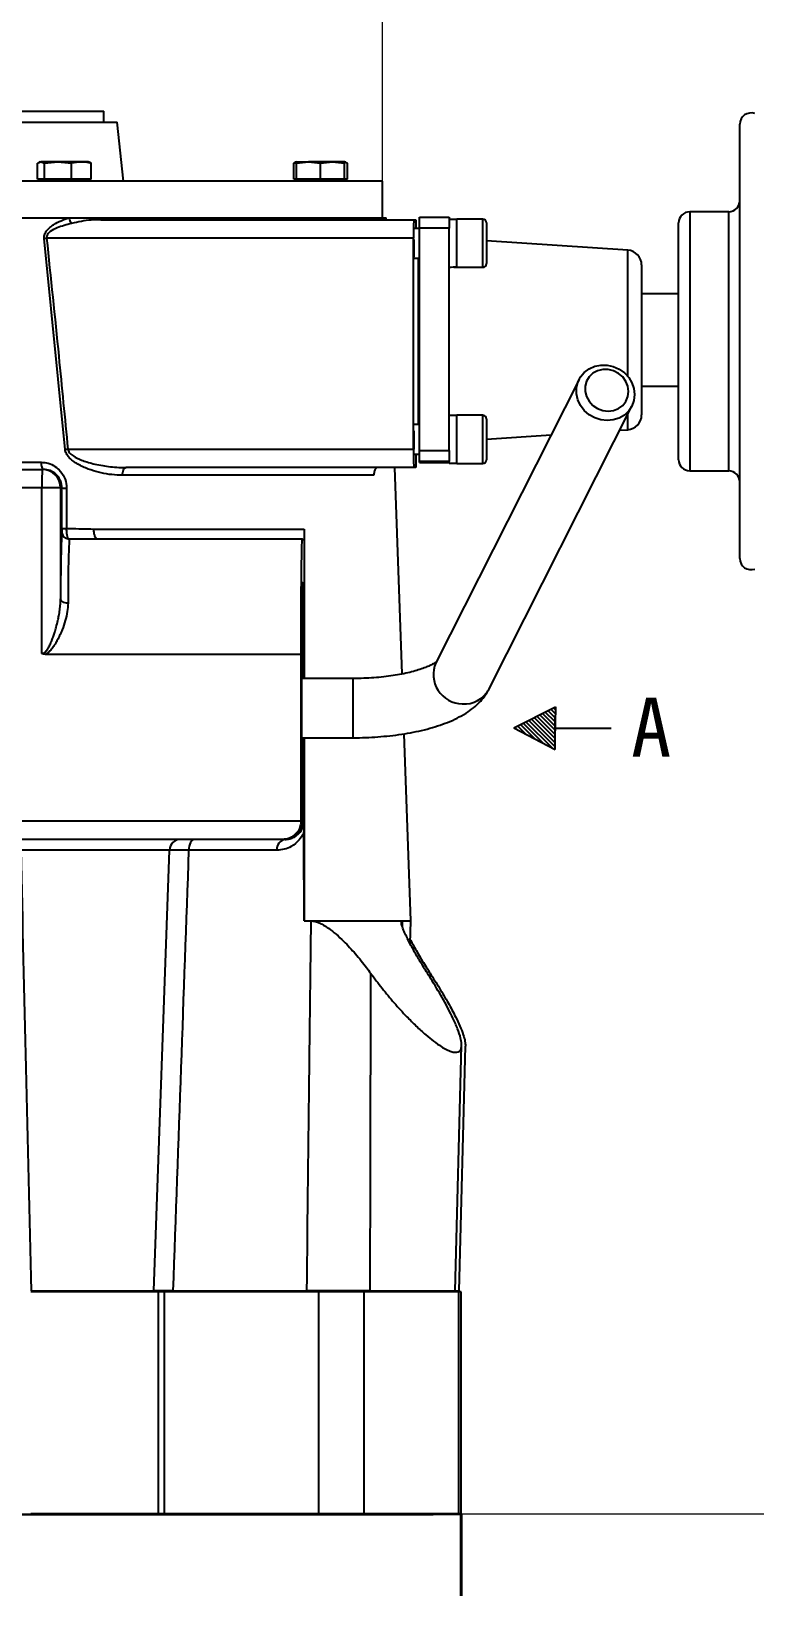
# Model space of a CAD drawing. Header units: millimetres. Extents: x 1964 to 5009, y 569 to 2723.
# Drawn here: x 2810.5 to 3006, y 2063.5 to 2485.7 of the extents above; entities that cross this region are included whole.
import ezdxf

# ---------------------------------------------------------------- set-up
doc = ezdxf.new("R2010")
doc.units = ezdxf.units.MM
for name, color, linetype, lineweight in [('AM_5', 3, 'Continuous', 25), ('文字', 7, 'Continuous', 13), ('粗实线', 7, 'Continuous', 40)]:
    doc.layers.add(name, color=color, linetype=linetype, lineweight=lineweight)
doc.layers.add('layer 1', color=7, linetype='Continuous')
doc.styles.add('SLDTEXTSTYLE1', font='txt.shx', dxfattribs={"width": 0.7, "bigfont": 'gbcbig.shx'})
doc.styles.add('STYLE1', font='txt.shx', dxfattribs={"width": 0.8, "height": 3, "bigfont": 'hzdx.shx'})
doc.dimstyles.new('SLDDIMSTYLE12$0', dxfattribs={"dimtxt": 12, "dimasz": 10, "dimexe": 0, "dimexo": 0.0625, "dimgap": 0.875, "dimtad": 1, "dimdec": 1, "dimlfac": 1.8, "dimrnd": 1e-09, "dimzin": 12, "dimdsep": 46, "dimtxsty": 'SLDTEXTSTYLE1', "dimcen": 0.09, "dimdle": 8.16, "dimclrd": 3, "dimclre": 3, "dimadec": 0, "dimazin": 3, "dimtfac": 1, "dimtdec": 1, "dimtofl": 0, "dimtmove": 0, "dimatfit": 3, "dimfxl": 0, "dimfrac": 2, "dimtolj": 1, "dimlwd": 5, "dimlwe": 5, "dimarcsym": 0})

# ---------------------------------------------------------------- blocks, each defined once
blk = doc.blocks.new('*D62')
at = {"layer": 'AM_5', "color": 3, "lineweight": 5, "transparency": 16777216}
blk.add_line((3093.84, 2637), (3245.15, 2637), dxfattribs=at)
at = {"layer": 'AM_5', "color": 3, "linetype": 'Continuous', "lineweight": 5, "transparency": 16777216}
for p, q in [((3245.15, 2627), (3245.15, 2095.12)), ((2926.74, 2085.12), (3245.15, 2085.12))]:
    blk.add_line(p, q, dxfattribs=at)
at = {"layer": 'AM_5', "color": 3, "transparency": 16777216}
for points in [[(3243.48, 2627), (3246.82, 2627), (3245.15, 2637)], [(3243.48, 2095.12), (3246.82, 2095.12), (3245.15, 2085.12)]]:
    blk.add_solid(points, dxfattribs=at)
at = {"layer": 'Defpoints', "color": 0, "transparency": 16777216}
for p in [(3093.78, 2637), (2926.67, 2085.12), (3245.15, 2085.12)]:
    blk.add_point(p, dxfattribs=at)
at = {"layer": 'AM_5', "color": 0, "transparency": 16777216, "insert": (3230.56, 2363.69), "char_height": 12, "attachment_point": 5, "rotation": 90, "style": 'SLDTEXTSTYLE1'}
blk.add_mtext('\\A1;{\\H2.28571x;545}', dxfattribs=at)
blk = doc.blocks.new('*D63')
at = {"layer": 'AM_5', "color": 3, "lineweight": 5, "transparency": 16777216}
blk.add_line((2635.46, 2435.37), (2635.46, 2496.87), dxfattribs=at)
at = {"layer": 'AM_5', "color": 3, "linetype": 'Continuous', "lineweight": 5, "transparency": 16777216}
for p, q in [((2645.46, 2496.87), (2895.46, 2496.87)), ((2905.46, 2435.37), (2905.46, 2496.87))]:
    blk.add_line(p, q, dxfattribs=at)
at = {"layer": 'AM_5', "color": 3, "transparency": 16777216}
for points in [[(2645.46, 2498.54), (2645.46, 2495.21), (2635.46, 2496.87)], [(2895.46, 2498.54), (2895.46, 2495.21), (2905.46, 2496.87)]]:
    blk.add_solid(points, dxfattribs=at)
at = {"layer": 'Defpoints', "color": 0, "transparency": 16777216}
for p in [(2905.46, 2496.87), (2635.46, 2435.31), (2905.46, 2435.31)]:
    blk.add_point(p, dxfattribs=at)
at = {"layer": 'AM_5', "color": 0, "transparency": 16777216, "insert": (2770.46, 2511.46), "char_height": 12, "attachment_point": 5, "style": 'SLDTEXTSTYLE1'}
blk.add_mtext('\\A1;{\\H2.28571x;%%C270}', dxfattribs=at)

msp = doc.modelspace()

# ---------------------------------------------------------------- hatches: boundary and pattern name
at = {"layer": 'layer 1'}
h = msp.add_hatch(dxfattribs=at)
h.set_pattern_fill('ANSI31', color=256, scale=0.25, angle=90)
h.set_pattern_definition([(135, (1608.0909, -5611.0646), (-0.56126601, -0.56126601), [])])
h.paths.add_polyline_path([(2952.169, 2303.173), (2940.94, 2297.459), (2952.09, 2291.593), (2952.09, 2297.383)])

# ---------------------------------------------------------------- linework, layer by layer
at = {"color": 7, "linetype": 'Continuous', "lineweight": 25}
for p, q in [((2711.213, 2464.1), (2830.136, 2464.1)), ((2830.136, 2461.183), (2830.136, 2464.1)), ((2770.459, 2461.183), (2833.777, 2461.183)), ((2835.459, 2445.183), (2833.777, 2461.183)), ((3001.994, 2343.224), (3001.994, 2460.656)), ((2812.193, 2450.117), (2813.164, 2450.483)), ((2812.193, 2445.783), (2812.193, 2450.117)), ((2812.942, 2450.483), (2812.686, 2450.389)), ((2812.942, 2450.483), (2813.164, 2450.483)), ((2813.164, 2450.483), (2814.135, 2450.117)), ((2817.76, 2450.483), (2813.164, 2450.483)), ((2814.135, 2450.117), (2817.76, 2450.483)), ((2814.135, 2445.783), (2814.135, 2450.117)), ((2817.76, 2450.483), (2821.385, 2450.117)), ((2824.039, 2450.483), (2817.76, 2450.483)), ((2821.385, 2445.783), (2821.385, 2450.117)), ((2825.942, 2450.483), (2824.039, 2450.483)), ((2826.199, 2450.389), (2825.942, 2450.483)), ((2826.692, 2450.117), (2826.172, 2450.313)), ((2826.692, 2445.783), (2826.692, 2450.117)), ((2881.986, 2450.313), (2881.466, 2450.117)), ((2881.466, 2445.783), (2881.466, 2450.117)), ((2882.216, 2450.483), (2881.959, 2450.389)), ((2882.216, 2450.117), (2885.466, 2450.483)), ((2882.216, 2450.483), (2885.466, 2450.483)), ((2882.216, 2445.783), (2882.216, 2450.117)), ((2885.466, 2450.483), (2888.716, 2450.117)), ((2891.966, 2450.483), (2885.466, 2450.483)), ((2888.716, 2450.117), (2891.966, 2450.483)), ((2888.716, 2445.783), (2888.716, 2450.117)), ((2891.966, 2450.483), (2895.216, 2450.117)), ((2895.216, 2450.483), (2891.966, 2450.483)), ((2895.473, 2450.389), (2895.216, 2450.483)), ((2895.216, 2445.783), (2895.216, 2450.117)), ((2895.445, 2450.313), (2895.965, 2450.117)), ((2895.965, 2445.783), (2895.965, 2450.117)), ((2905.459, 2445.183), (2635.459, 2445.183)), ((2814.135, 2445.783), (2812.193, 2445.783)), ((2813.107, 2445.783), (2813.707, 2445.183)), ((2821.385, 2445.783), (2814.135, 2445.783)), ((2826.692, 2445.783), (2821.385, 2445.783)), ((2825.177, 2445.183), (2825.777, 2445.783)), ((2882.216, 2445.783), (2881.466, 2445.783)), ((2888.716, 2445.783), (2882.216, 2445.783)), ((2882.381, 2445.783), (2882.981, 2445.183)), ((2895.216, 2445.783), (2888.716, 2445.783)), ((2894.451, 2445.183), (2895.051, 2445.783)), ((2895.965, 2445.783), (2895.216, 2445.783)), ((2905.459, 2435.312), (2905.459, 2445.183)), ((2998.994, 2436.94), (2988.459, 2436.94)), ((2988.459, 2436.94), (2988.459, 2366.94)), ((2998.994, 2366.94), (2998.994, 2436.94)), ((2634.475, 2435.312), (2820.706, 2435.312)), ((2820.706, 2435.312), (2828.753, 2435.312)), ((2828.753, 2435.312), (2902.235, 2435.312)), ((2829.32, 2434.812), (2913.883, 2434.812)), ((2902.235, 2435.312), (2906.443, 2435.312)), ((2902.235, 2435.312), (2902.621, 2434.868)), ((2906.46, 2434.812), (2906.443, 2435.312)), ((2913.883, 2434.812), (2914.466, 2434.812)), ((2915.459, 2432.44), (2913.932, 2432.44)), ((2914.466, 2434.812), (2914.466, 2432.44)), ((2915.459, 2435.458), (2923.459, 2435.458)), ((2915.459, 2432.472), (2915.459, 2435.458)), ((2923.459, 2432.472), (2915.459, 2432.472)), ((2915.459, 2372.473), (2915.459, 2432.472)), ((2923.459, 2435.458), (2923.459, 2432.472)), ((2925.559, 2434.88), (2923.459, 2434.88)), ((2923.459, 2372.473), (2923.459, 2432.472)), ((2932.559, 2434.94), (2925.559, 2434.94)), ((2925.559, 2421.94), (2925.559, 2434.94)), ((2932.559, 2421.94), (2932.559, 2434.94)), ((2933.559, 2433.94), (2933.559, 2422.94)), ((2985.459, 2369.94), (2985.459, 2433.94)), ((2819.69, 2372.743), (2814.026, 2429.743)), ((2913.836, 2429.812), (2814.684, 2429.812)), ((2913.836, 2372.812), (2913.836, 2429.812)), ((2971.728, 2426.566), (2933.559, 2429.135)), ((2913.932, 2424.44), (2915.459, 2424.44)), ((2915.119, 2424.44), (2915.119, 2379.44)), ((2971.728, 2392.495), (2971.728, 2426.566)), ((2925.559, 2421.94), (2932.559, 2421.94)), ((2975.459, 2422.575), (2975.459, 2382.055)), ((2985.459, 2414.815), (2975.459, 2414.815)), ((2958.553, 2391.654), (2919.859, 2315.074)), ((2975.459, 2389.815), (2985.459, 2389.815)), ((2925.559, 2381.88), (2923.459, 2381.88)), ((2932.559, 2381.94), (2925.559, 2381.94)), ((2925.559, 2375.44), (2925.559, 2381.94)), ((2932.559, 2375.44), (2932.559, 2381.94)), ((2934.14, 2307.858), (2972.833, 2384.439)), ((2971.728, 2378.064), (2971.728, 2382.25)), ((2915.459, 2379.44), (2913.932, 2379.44)), ((2933.559, 2380.94), (2933.559, 2375.44)), ((2969.538, 2377.916), (2971.728, 2378.064)), ((2925.559, 2368.94), (2925.559, 2375.44)), ((2932.559, 2368.94), (2932.559, 2375.44)), ((2933.559, 2375.495), (2950.98, 2376.667)), ((2933.559, 2375.44), (2933.559, 2369.94)), ((2727.694, 2369.265), (2813.181, 2369.265)), ((2820.421, 2372.812), (2913.836, 2372.812)), ((2913.932, 2371.44), (2915.459, 2371.44)), ((2914.466, 2371.44), (2914.466, 2367.812)), ((2915.459, 2369.459), (2915.459, 2372.473)), ((2915.459, 2372.473), (2923.459, 2372.473)), ((2923.459, 2369.459), (2915.459, 2369.459)), ((2915.459, 2369.172), (2915.459, 2369.459)), ((2915.459, 2369.172), (2923.459, 2369.172)), ((2923.459, 2372.473), (2923.459, 2369.459)), ((2923.459, 2369.451), (2923.459, 2369.459)), ((2923.459, 2369), (2923.459, 2369.451)), ((2923.459, 2369), (2925.559, 2369)), ((2925.559, 2368.94), (2932.559, 2368.94)), ((2726.76, 2367.335), (2813.475, 2367.335)), ((2813.475, 2367.335), (2813.799, 2367.335)), ((2903.122, 2365.743), (2835.186, 2365.743)), ((2913.883, 2367.812), (2836.121, 2367.812)), ((2910.747, 2312.047), (2908.8, 2367.812)), ((2914.466, 2367.812), (2913.883, 2367.812)), ((2988.459, 2366.94), (2998.994, 2366.94)), ((2813.429, 2362.335), (2726.714, 2362.335)), ((2813.429, 2317.594), (2813.429, 2362.335)), ((2818.475, 2362.335), (2813.429, 2362.335)), ((2818.475, 2362.335), (2818.475, 2332.372)), ((2818.82, 2362.335), (2818.475, 2362.335)), ((2818.816, 2351.419), (2818.82, 2362.335)), ((2818.784, 2350.403), (2818.806, 2350.455)), ((2819.941, 2348.651), (2819.846, 2348.7)), ((2883.801, 2348.455), (2820.804, 2348.455)), ((2820.806, 2348.455), (2820.804, 2348.455)), ((2827.459, 2351.208), (2884.3, 2351.208)), ((2884.252, 2348.312), (2883.833, 2348.312)), ((2883.426, 2317.335), (2814.402, 2317.335)), ((2883.426, 2272.335), (2883.426, 2317.335)), ((2897.455, 2310.814), (2883.538, 2310.814)), ((2897.455, 2310.814), (2897.455, 2295.317)), ((2883.545, 2294.814), (2897.455, 2294.814)), ((2897.455, 2295.317), (2897.455, 2294.814)), ((2913.078, 2245.312), (2911.311, 2295.896)), ((2757.921, 2272.335), (2883.426, 2272.335)), ((2883.426, 2272.335), (2883.779, 2272.335)), ((2883.779, 2272.335), (2883.791, 2271.923)), ((2883.887, 2272.335), (2884.221, 2272.335)), ((2884.232, 2267.412), (2884.231, 2269.37)), ((2884.241, 2245.312), (2884.232, 2267.412)), ((2878.472, 2267.335), (2762.788, 2267.335)), ((2847.862, 2264.439), (2807.71, 2264.439)), ((2843.702, 2145.312), (2847.862, 2264.439)), ((2849.723, 2267.335), (2849.723, 2267.335)), ((2876.902, 2264.413), (2853.064, 2264.413)), ((2878.808, 2267.335), (2878.472, 2267.335)), ((2878.808, 2267.335), (2878.884, 2267.335)), ((2879.132, 2267.335), (2878.884, 2267.335)), ((2884.241, 2245.312), (2886.156, 2245.312)), ((2886.156, 2245.312), (2910.79, 2245.312)), ((2910.79, 2245.312), (2910.749, 2243.906)), ((2910.79, 2245.312), (2913.078, 2245.312)), ((2912.916, 2239.155), (2913.078, 2245.312)), ((2918.298, 2231.207), (2918.273, 2230.068)), ((2925.083, 2145.312), (2926.821, 2211.673)), ((2926.139, 2145.312), (2927.871, 2211.476)), ((2844.894, 2145.123), (2810.47, 2145.123)), ((2810.542, 2145.312), (2843.702, 2145.312)), ((2810.862, 2145.312), (2810.862, 2145.123)), ((2826.862, 2145.123), (2826.862, 2145.312)), ((2830.255, 2145.312), (2830.255, 2145.123)), ((2844.894, 2085.123), (2844.894, 2145.123)), ((2846.566, 2145.123), (2844.894, 2145.123)), ((2846.566, 2085.123), (2846.566, 2145.123)), ((2888.281, 2145.123), (2846.566, 2145.123)), ((2848.814, 2145.312), (2885.009, 2145.312)), ((2879.848, 2145.312), (2879.848, 2145.123)), ((2888.281, 2085.123), (2888.281, 2145.123)), ((2900.474, 2145.123), (2888.281, 2145.123)), ((2895.848, 2145.123), (2895.848, 2145.312)), ((2896.246, 2145.123), (2896.246, 2145.312)), ((2900.474, 2085.123), (2900.474, 2145.123)), ((2926.051, 2145.123), (2900.474, 2145.123)), ((2902.033, 2145.312), (2925.083, 2145.312)), ((2925.083, 2145.312), (2926.139, 2145.312)), ((2926.051, 2085.123), (2926.051, 2145.123)), ((2926.673, 2145.123), (2926.051, 2145.123)), ((2926.673, 2085.123), (2926.673, 2145.123)), ((2926.673, 2084.912), (2615.105, 2084.912)), ((2621.115, 2084.912), (2919.115, 2084.912)), ((2621.115, 2084.912), (2919.115, 2084.912)), ((2621.115, 2084.912), (2919.115, 2084.912)), ((2844.894, 2085.123), (2810.47, 2085.123)), ((2846.566, 2085.123), (2844.779, 2085.123)), ((2888.281, 2085.123), (2846.566, 2085.123)), ((2900.474, 2085.123), (2888.281, 2085.123)), ((2926.051, 2085.123), (2900.474, 2085.123)), ((2926.673, 2085.123), (2926.051, 2085.123))]:
    msp.add_line(p, q, dxfattribs=at)
at = {"color": 7, "linetype": 'Continuous', "lineweight": 25, "flags": 128}
for points in [[(2814.026, 2429.743), (2814.106, 2429.751), (2814.186, 2429.76), (2814.268, 2429.768), (2814.35, 2429.777), (2814.433, 2429.786), (2814.517, 2429.795), (2814.6, 2429.803), (2814.684, 2429.812)], [(2913.896, 2429.439), (2913.894, 2429.234), (2913.889, 2428.471), (2913.886, 2427.552), (2913.887, 2426.601), (2913.891, 2425.746), (2913.898, 2425.102), (2913.906, 2424.757), (2913.915, 2424.757), (2913.917, 2424.808)], [(2973.571, 2387.562), (2973.387, 2385.961), (2972.843, 2384.459), (2971.965, 2383.123), (2970.793, 2382.019), (2969.383, 2381.196), (2967.801, 2380.693), (2966.12, 2380.534), (2964.418, 2380.727), (2962.777, 2381.261), (2961.272, 2382.113), (2959.973, 2383.243), (2958.942, 2384.597), (2958.227, 2386.112), (2957.861, 2387.718), (2957.861, 2389.339), (2958.227, 2390.9), (2958.942, 2392.327), (2959.973, 2393.554), (2961.272, 2394.524), (2962.777, 2395.19), (2964.418, 2395.523), (2966.12, 2395.506), (2967.801, 2395.141), (2969.383, 2394.443), (2970.793, 2393.447), (2971.965, 2392.198), (2972.843, 2390.754), (2973.387, 2389.185), (2973.571, 2387.562)], [(2971.949, 2388.37), (2971.764, 2389.78), (2971.218, 2391.124), (2970.348, 2392.318), (2969.206, 2393.286), (2967.866, 2393.969), (2966.411, 2394.323), (2964.933, 2394.325), (2963.524, 2393.976), (2962.274, 2393.298), (2961.26, 2392.333), (2960.546, 2391.142), (2960.178, 2389.799), (2960.178, 2388.39), (2960.546, 2387.002), (2961.26, 2385.723), (2962.274, 2384.633), (2963.524, 2383.801), (2964.933, 2383.279), (2966.411, 2383.099), (2967.866, 2383.274), (2969.206, 2383.792), (2970.348, 2384.62), (2971.218, 2385.706), (2971.764, 2386.983), (2971.949, 2388.37)], [(2813.181, 2369.265), (2813.197, 2368.885), (2813.234, 2368.521), (2813.293, 2368.188), (2813.37, 2367.896), (2813.462, 2367.657), (2813.567, 2367.48), (2813.681, 2367.371), (2813.799, 2367.335)], [(2819.69, 2372.743), (2819.778, 2372.751), (2819.867, 2372.759), (2819.958, 2372.768), (2820.049, 2372.777), (2820.142, 2372.786), (2820.234, 2372.795), (2820.328, 2372.803), (2820.421, 2372.812)], [(2835.186, 2365.743), (2835.198, 2366.142), (2835.248, 2366.529), (2835.332, 2366.887), (2835.448, 2367.202), (2835.591, 2367.461), (2835.755, 2367.653), (2835.934, 2367.772), (2836.121, 2367.812)], [(2820.103, 2362.265), (2820.103, 2358.268), (2820.102, 2351.349)], [(2883.426, 2317.335), (2883.437, 2321.045), (2883.451, 2324.629), (2883.468, 2328.058), (2883.488, 2331.301), (2883.51, 2334.33), (2883.535, 2337.12), (2883.563, 2339.647), (2883.592, 2341.888), (2883.624, 2343.824), (2883.656, 2345.439), (2883.69, 2346.719), (2883.725, 2347.653), (2883.761, 2348.233), (2883.797, 2348.453), (2883.833, 2348.312)], [(2884.128, 2310.814), (2884.123, 2313.033), (2884.113, 2316.234), (2884.1, 2319.306), (2884.084, 2322.217), (2884.065, 2324.934), (2884.044, 2327.429), (2884.021, 2329.674), (2883.996, 2331.646), (2883.969, 2333.322), (2883.94, 2334.686), (2883.91, 2335.721), (2883.88, 2336.418), (2883.849, 2336.769), (2883.817, 2336.769), (2883.786, 2336.418), (2883.756, 2335.721), (2883.726, 2334.686), (2883.697, 2333.322), (2883.67, 2331.646), (2883.645, 2329.674), (2883.622, 2327.429), (2883.6, 2324.934), (2883.582, 2322.217), (2883.566, 2319.306), (2883.553, 2316.234), (2883.543, 2313.033), (2883.536, 2309.737), (2883.533, 2306.384), (2883.532, 2303.008), (2883.535, 2299.646), (2883.541, 2296.334), (2883.551, 2293.109), (2883.563, 2290.004), (2883.578, 2287.054), (2883.596, 2284.29), (2883.617, 2281.742), (2883.639, 2279.438), (2883.664, 2277.402), (2883.691, 2275.657), (2883.719, 2274.221), (2883.749, 2273.109), (2883.779, 2272.335), (2883.779, 2272.335)], [(2820.49, 2331.194), (2820.099, 2331.217), (2819.723, 2331.284), (2819.376, 2331.393), (2819.071, 2331.539), (2818.82, 2331.717), (2818.633, 2331.921), (2818.516, 2332.142), (2818.475, 2332.372)], [(2854.795, 2267.335), (2854.463, 2267.279), (2854.143, 2267.114), (2853.848, 2266.845), (2853.587, 2266.484), (2853.372, 2266.042), (2853.209, 2265.537), (2853.105, 2264.987), (2853.064, 2264.413)]]:
    msp.add_lwpolyline(points, dxfattribs=at)
at = {"color": 7, "linetype": 'Continuous', "lineweight": 25}
for centre, radius, start, end in [((3004.994, 2460.656), 3, 70, 180), ((2988.459, 2433.94), 3, 90, 180), ((2998.994, 2439.94), 3, 270, 0), ((2824.798, 2436.383), 4.23, 194.6652, 217.79919), ((2829.451, 2435.532), 0.731, 197.46218, 259.73381), ((3048.941, 2431.062), 135.111, 178.40951, 180.53004), ((2932.559, 2433.94), 1, 0, 90), ((2971.459, 2422.575), 4, 0, 86.14936), ((2932.559, 2422.94), 1, 270, 0), ((2932.559, 2380.94), 1, 0, 90), ((2971.459, 2382.055), 4, 273.85064, 0), ((3070.173, 2375.35), 156.289, 179.11718, 180.93978), ((3048.941, 2371.562), 135.111, 179.46996, 181.59049), ((2932.559, 2369.94), 1, 270, 0), ((2988.459, 2369.94), 3, 180, 270), ((2948.534, 2363.585), 135.111, 178.40951, 180.53004), ((2813.475, 2362.335), 5, 359.99877, 89.99877), ((2998.994, 2363.94), 3, 360, 90), ((2819.866, 2369.737), 7.476, 261.9552, 271.81995), ((3209.573, 2334.687), 391.106, 177.69702, 180.33916), ((2820.806, 2350.454), 2, 179.99619, 241.31823), ((2819.864, 2358.84), 7.495, 261.96506, 271.8197), ((3145.824, 2333.91), 325.346, 177.4377, 180.47835), ((3004.994, 2343.224), 3, 180, 290), ((2927.138, 2311.906), 7.938, 156.47781, 269.00374), ((2927.643, 2311.287), 7.346, 264.97727, 332.17651), ((1933.584, 2293.465), 950.538, 358.72622, 0.081341), ((2878.808, 2272.335), 5, 270.00109, 355.27967), ((2878.884, 2272.335), 5, 270.00121, 359.36581), ((2850.861, 2264.335), 3, 90, 178), ((2879.567, 2264.691), 2.68, 99.33826, 185.94053)]:
    msp.add_arc(centre, radius, start, end, dxfattribs=at)
for centre, start_param, end_param in [((2923.459, 2428.44), 4.712389, 4.9017857), ((2925.559, 2428.44), 4.6181162, 4.712389)]:
    msp.add_ellipse(centre, major_axis=(11.154, 0), ratio=0.5773503, start_param=start_param, end_param=end_param, dxfattribs=at)
for points, knots in [([(2821.385, 2450.117), (2821.409, 2450.123), (2822.283, 2450.347), (2823.173, 2450.416), (2824.039, 2450.483)], [0, 0, 0, 0, 0.0269953, 1, 1, 1, 1]), ([(2824.039, 2450.483), (2824.704, 2450.442), (2825.594, 2450.388), (2826.47, 2450.171), (2826.692, 2450.117)], [0, 0, 0, 0, 0.7469333, 1, 1, 1, 1]), ([(2881.466, 2450.117), (2881.687, 2450.18), (2881.935, 2450.252), (2882.188, 2450.277), (2882.216, 2450.28)], [0, 0, 0, 0, 0.8897008, 1, 1, 1, 1]), ([(2882.216, 2450.483), (2882.216, 2450.416), (2882.216, 2450.347), (2882.216, 2450.123), (2882.216, 2450.117)], [0, 0, 0, 0, 0.97300478, 1, 1, 1, 1]), ([(2895.216, 2450.117), (2895.216, 2450.123), (2895.216, 2450.347), (2895.216, 2450.416), (2895.216, 2450.483)], [0, 0, 0, 0, 0.0269953, 1, 1, 1, 1]), ([(2814.026, 2429.743), (2814.019, 2429.943), (2814.005, 2430.352), (2814.171, 2430.933), (2814.44, 2431.474), (2814.889, 2432.092), (2815.598, 2432.782), (2816.858, 2433.679), (2818.583, 2434.567), (2820, 2435.065), (2820.706, 2435.312)], [0, 0, 0, 0, 0.0618743, 0.1258885, 0.1858688, 0.2517245, 0.3674616, 0.5021894, 0.7522187, 1, 1, 1, 1]), ([(2821.455, 2433.791), (2820.124, 2433.447), (2818.126, 2432.932), (2815.945, 2431.834), (2815.01, 2430.996), (2814.723, 2430.426), (2814.661, 2430.069), (2814.676, 2429.897), (2814.684, 2429.812)], [0, 0, 0, 0, 0.4986372, 0.7486356, 0.8737899, 0.9399385, 0.9701851, 1, 1, 1, 1]), ([(2829.32, 2434.812), (2828.456, 2434.797), (2826.678, 2434.766), (2824.108, 2434.394), (2822.331, 2433.99), (2821.455, 2433.791)], [0, 0, 0, 0, 0.3242836, 0.6667767, 1, 1, 1, 1]), ([(2814.684, 2429.812), (2815.795, 2419.176), (2817.778, 2400.183), (2819.613, 2381.176), (2820.421, 2372.812)], [0, 0, 0, 0, 0.5599996, 1, 1, 1, 1]), ([(2813.181, 2369.265), (2813.843, 2369.209), (2815.168, 2369.097), (2817.005, 2368.213), (2818.619, 2366.781), (2819.851, 2364.739), (2820.019, 2363.091), (2820.103, 2362.265)], [0, 0, 0, 0, 0.1865226, 0.3732572, 0.5600568, 0.779625, 1, 1, 1, 1]), ([(2835.186, 2365.743), (2834.242, 2365.775), (2832.332, 2365.84), (2829.464, 2366.336), (2827.077, 2366.99), (2825.203, 2367.693), (2823.82, 2368.327), (2822.582, 2369.034), (2821.545, 2369.784), (2820.824, 2370.466), (2820.342, 2371.067), (2820.025, 2371.587), (2819.785, 2372.143), (2819.721, 2372.547), (2819.69, 2372.743)], [0, 0, 0, 0, 0.1648912, 0.3334071, 0.4970868, 0.5820765, 0.6667558, 0.7483103, 0.8150449, 0.8736893, 0.9065695, 0.9368248, 0.9693556, 1, 1, 1, 1]), ([(2820.421, 2372.812), (2820.462, 2372.646), (2820.55, 2372.289), (2820.876, 2371.834), (2821.278, 2371.428), (2821.992, 2370.877), (2823.063, 2370.287), (2824.493, 2369.698), (2826.057, 2369.187), (2827.849, 2368.722), (2829.842, 2368.329), (2831.999, 2368.029), (2834.095, 2367.845), (2835.488, 2367.823), (2836.121, 2367.812)], [0, 0, 0, 0, 0.0284929, 0.0614136, 0.0927277, 0.125834, 0.2152842, 0.3024404, 0.3936479, 0.5015409, 0.6261639, 0.750527, 0.8866216, 1, 1, 1, 1]), ([(2818.82, 2362.335), (2818.799, 2362.677), (2818.758, 2363.368), (2818.433, 2364.341), (2817.935, 2365.23), (2817.068, 2366.225), (2815.675, 2367.134), (2814.424, 2367.268), (2813.799, 2367.335)], [0, 0, 0, 0, 0.124139, 0.2508584, 0.3709807, 0.5010025, 0.7503453, 1, 1, 1, 1]), ([(2904.066, 2367.812), (2903.88, 2367.756), (2903.621, 2367.677), (2903.345, 2367.175), (2903.209, 2366.75), (2903.14, 2366.266), (2903.123, 2365.989), (2903.122, 2365.843), (2903.122, 2365.812)], [0, 0, 0, 0, 0.4360044, 0.6068669, 0.8182515, 0.9055469, 0.9802934, 1, 1, 1, 1]), ([(2903.122, 2365.812), (2903.122, 2365.799), (2903.122, 2365.776), (2903.122, 2365.753), (2903.122, 2365.743)], [0, 0, 0, 0, 0.5599173, 1, 1, 1, 1]), ([(2818.816, 2351.419), (2818.816, 2351.379), (2818.816, 2351.226), (2818.815, 2350.96), (2818.813, 2350.681), (2818.81, 2350.489), (2818.807, 2350.466), (2818.806, 2350.455)], [0, 0, 0, 0, 0.0747989, 0.2894004, 0.5203169, 0.7603016, 1, 1, 1, 1]), ([(2820.805, 2348.482), (2820.622, 2348.484), (2820.258, 2348.487), (2819.939, 2348.654), (2819.78, 2348.738)], [0, 0, 0, 0, 0.5011917, 1, 1, 1, 1]), ([(2820.102, 2351.349), (2820.402, 2351.348), (2822.881, 2351.337), (2825.318, 2351.268), (2827.459, 2351.208)], [0, 0, 0, 0, 0.1212738, 1, 1, 1, 1]), ([(2820.806, 2348.455), (2820.722, 2348.49), (2820.553, 2348.561), (2820.331, 2349.143), (2820.173, 2349.981), (2820.11, 2350.773), (2820.103, 2351.23), (2820.102, 2351.349)], [0, 0, 0, 0, 0.2331196, 0.469709, 0.7023827, 0.9227288, 1, 1, 1, 1]), ([(2828.301, 2348.455), (2828.28, 2348.463), (2828.124, 2348.52), (2827.872, 2348.944), (2827.601, 2349.686), (2827.481, 2350.483), (2827.459, 2351.002), (2827.459, 2351.188), (2827.459, 2351.208)], [0, 0, 0, 0, 0.0417824, 0.3112929, 0.5808216, 0.8503876, 0.9841219, 1, 1, 1, 1]), ([(2884.3, 2351.208), (2884.299, 2351.001), (2884.299, 2350.537), (2884.294, 2349.813), (2884.284, 2349.01), (2884.269, 2348.427), (2884.257, 2348.349), (2884.252, 2348.312)], [0, 0, 0, 0, 0.09698165, 0.21837488, 0.40381295, 0.71572262, 1, 1, 1, 1]), ([(2884.3, 2351.208), (2884.299, 2350.243), (2884.291, 2336.779), (2884.284, 2323.314), (2884.277, 2310.814)], [0, 0, 0, 0, 0.0716831, 1, 1, 1, 1]), ([(2813.429, 2317.594), (2813.506, 2317.6), (2813.667, 2317.613), (2813.905, 2317.708), (2814.143, 2317.856), (2814.412, 2318.091), (2814.71, 2318.436), (2815.126, 2319.043), (2815.602, 2319.935), (2816.093, 2321.063), (2816.524, 2322.217), (2816.917, 2323.402), (2817.335, 2324.825), (2817.705, 2326.31), (2818.031, 2327.901), (2818.269, 2329.395), (2818.437, 2330.927), (2818.463, 2331.909), (2818.475, 2332.372)], [0, 0, 0, 0, 0.0136753, 0.0283347, 0.0446442, 0.063092, 0.0916187, 0.1256831, 0.1943898, 0.272673, 0.3475162, 0.4179173, 0.5005439, 0.6202317, 0.7021522, 0.805892, 0.9084745, 1, 1, 1, 1]), ([(2820.49, 2331.194), (2820.445, 2330.435), (2820.353, 2328.89), (2819.769, 2326.473), (2819.066, 2324.409), (2818.374, 2322.765), (2817.797, 2321.564), (2817.257, 2320.58), (2816.78, 2319.808), (2816.391, 2319.235), (2815.885, 2318.579), (2815.274, 2317.883), (2814.671, 2317.504), (2814.402, 2317.335)], [0, 0, 0, 0, 0.1628704, 0.3314217, 0.4993427, 0.5864084, 0.6692955, 0.7482557, 0.7935025, 0.8354185, 0.8741145, 0.9437361, 1, 1, 1, 1]), ([(2814.402, 2317.335), (2814.224, 2317.344), (2813.881, 2317.362), (2813.576, 2317.519), (2813.429, 2317.594)], [0, 0, 0, 0, 0.5173094, 1, 1, 1, 1]), ([(2920.123, 2315.491), (2920.11, 2315.477), (2920.083, 2315.447), (2919.745, 2315.174), (2919.143, 2314.79), (2918.246, 2314.318), (2917.053, 2313.798), (2915.564, 2313.258), (2913.795, 2312.728), (2911.769, 2312.231), (2909.516, 2311.787), (2907.072, 2311.412), (2904.475, 2311.119), (2901.767, 2310.919), (2899.409, 2310.826), (2897.967, 2310.817), (2897.455, 2310.814)], [0, 0, 0, 0, 0.0556007, 0.1175996, 0.1816185, 0.2485451, 0.3186214, 0.3916987, 0.4674189, 0.5453435, 0.6250341, 0.7060929, 0.7881762, 0.870992, 0.9542914, 1, 1, 1, 1]), ([(2897.455, 2294.814), (2898.045, 2294.818), (2899.75, 2294.827), (2902.563, 2294.935), (2905.861, 2295.175), (2909.097, 2295.536), (2912.25, 2296.016), (2915.303, 2296.618), (2918.24, 2297.345), (2921.051, 2298.207), (2923.728, 2299.22), (2926.262, 2300.41), (2928.51, 2301.741), (2930.42, 2303.179), (2931.957, 2304.662), (2933.211, 2306.196), (2933.84, 2307.322), (2934.14, 2307.858)], [0, 0, 0, 0, 0.0366671, 0.1060486, 0.1755607, 0.2453273, 0.3155136, 0.3863198, 0.4580008, 0.5308883, 0.6054043, 0.6820112, 0.7608919, 0.8289208, 0.8909804, 0.9480556, 1, 1, 1, 1]), ([(2884.268, 2294.814), (2884.263, 2285.655), (2884.254, 2269.155), (2884.245, 2252.653), (2884.241, 2245.312)], [0, 0, 0, 0, 0.5551447, 1, 1, 1, 1]), ([(2883.426, 2272.335), (2883.386, 2271.867), (2883.302, 2270.86), (2882.629, 2269.484), (2881.544, 2268.298), (2880.101, 2267.488), (2879.011, 2267.385), (2878.472, 2267.335)], [0, 0, 0, 0, 0.1467542, 0.3161257, 0.5102478, 0.7577933, 1, 1, 1, 1]), ([(2879.132, 2267.335), (2879.557, 2267.365), (2880.414, 2267.426), (2881.718, 2267.953), (2882.855, 2268.81), (2883.688, 2269.986), (2884.088, 2271.066), (2884.211, 2271.853), (2884.218, 2272.22), (2884.221, 2272.335)], [0, 0, 0, 0, 0.2040841, 0.4113686, 0.6566171, 0.8118705, 0.9143162, 0.9730822, 1, 1, 1, 1]), ([(2883.883, 2272.279), (2883.884, 2272.289), (2883.885, 2272.308), (2883.886, 2272.326), (2883.887, 2272.335)], [0, 0, 0, 0, 0.56000001, 1, 1, 1, 1]), ([(2884.221, 2272.335), (2884.221, 2272.331), (2884.224, 2271.898), (2884.229, 2270.942), (2884.23, 2269.875), (2884.231, 2269.37)], [0, 0, 0, 0, 0.0044043, 0.5287077, 1, 1, 1, 1]), ([(2884.231, 2269.37), (2884.18, 2269.25), (2883.824, 2268.415), (2882.765, 2266.842), (2880.973, 2265.424), (2878.913, 2264.562), (2877.572, 2264.463), (2876.902, 2264.413)], [0, 0, 0, 0, 0.0337971, 0.235287, 0.5281119, 0.7639848, 1, 1, 1, 1]), ([(2807.71, 2264.439), (2808.159, 2244.824), (2809.067, 2205.115), (2810.046, 2165.406), (2810.542, 2145.312)], [0, 0, 0, 0, 0.4939776, 1, 1, 1, 1]), ([(2853.064, 2264.413), (2852.303, 2264.418), (2850.879, 2264.428), (2849.256, 2264.437), (2848.258, 2264.443), (2847.927, 2264.445), (2847.866, 2264.445)], [0, 0, 0, 0, 0.3398789, 0.6361838, 0.9324882, 1, 1, 1, 1]), ([(2853.064, 2264.413), (2852.37, 2244.812), (2850.964, 2205.112), (2849.536, 2165.412), (2848.814, 2145.312)], [0, 0, 0, 0, 0.4937145, 1, 1, 1, 1]), ([(2885.009, 2145.312), (2885.237, 2165.395), (2885.615, 2198.728), (2886.002, 2232.061), (2886.156, 2245.312)], [0, 0, 0, 0, 0.6024708, 1, 1, 1, 1]), ([(2886.156, 2245.312), (2886.799, 2245.223), (2887.839, 2245.079), (2889.491, 2244.233), (2891.101, 2243.198), (2892.945, 2241.728), (2895.406, 2239.428), (2898.179, 2236.417), (2900.559, 2233.47), (2901.86, 2231.711), (2902.233, 2231.207)], [0, 0, 0, 0, 0.1281278, 0.2070687, 0.2861351, 0.404738, 0.5235866, 0.7217864, 0.9203618, 1, 1, 1, 1]), ([(2917.56, 2231.207), (2916.913, 2232.241), (2915.618, 2234.312), (2913.887, 2237.3), (2912.32, 2240.221), (2911.258, 2242.475), (2910.709, 2243.97), (2910.442, 2245.024), (2910.659, 2245.204), (2910.79, 2245.312)], [0, 0, 0, 0, 0.1638594, 0.3281213, 0.4914407, 0.6743603, 0.7670388, 0.8595026, 1, 1, 1, 1]), ([(2912.947, 2240.31), (2913.028, 2240.148), (2913.63, 2238.954), (2915.086, 2236.401), (2916.854, 2233.471), (2917.977, 2231.711), (2918.298, 2231.207)], [0, 0, 0, 0, 0.0611819, 0.4517535, 0.8430653, 1, 1, 1, 1]), ([(2902.233, 2231.207), (2902.208, 2222.658), (2902.127, 2194.026), (2902.072, 2165.395), (2902.033, 2145.312)], [0, 0, 0, 0, 0.2985989, 1, 1, 1, 1]), ([(2902.233, 2231.207), (2903.251, 2229.846), (2905.288, 2227.12), (2908.578, 2223.162), (2911.689, 2219.73), (2914.553, 2216.854), (2916.988, 2214.629), (2919.269, 2212.771), (2921.17, 2211.432), (2922.763, 2210.52), (2924.053, 2209.969), (2925.133, 2209.75), (2925.945, 2209.858), (2926.476, 2210.27), (2926.805, 2210.984), (2926.859, 2212.087), (2926.558, 2213.816), (2925.791, 2216.131), (2924.283, 2219.567), (2921.994, 2223.919), (2919.539, 2228.064), (2917.99, 2230.523), (2917.56, 2231.207)], [0, 0, 0, 0, 0.07048174, 0.1411253, 0.21143973, 0.26200204, 0.31251096, 0.35557569, 0.39856961, 0.430653, 0.46270625, 0.49496022, 0.52721077, 0.55643206, 0.58567283, 0.62539722, 0.66518161, 0.72321756, 0.7813627, 0.87292827, 0.96465682, 1, 1, 1, 1]), ([(2918.298, 2231.207), (2919.161, 2229.846), (2920.888, 2227.12), (2923.208, 2223.162), (2925.044, 2219.731), (2926.401, 2216.853), (2927.264, 2214.636), (2927.798, 2212.791), (2927.839, 2211.904), (2927.859, 2211.477)], [0, 0, 0, 0, 0.1781523, 0.3567136, 0.534443, 0.6622462, 0.7899145, 0.8987665, 1, 1, 1, 1]), ([(2848.814, 2145.312), (2848.136, 2145.312), (2846.782, 2145.312), (2845.14, 2145.312), (2844.104, 2145.312), (2843.748, 2145.312), (2843.702, 2145.312)], [0, 0, 0, 0, 0.3178625, 0.6357238, 0.9535937, 1, 1, 1, 1]), ([(2902.033, 2145.312), (2901.221, 2145.312), (2899.595, 2145.312), (2897.055, 2145.312), (2894.532, 2145.312), (2892.081, 2145.312), (2889.789, 2145.312), (2887.26, 2145.312), (2885.865, 2145.312), (2885.009, 2145.312)], [0, 0, 0, 0, 0.1317356, 0.263471, 0.3952082, 0.5269452, 0.6586541, 0.790363, 1, 1, 1, 1])]:
    msp.add_open_spline(points, degree=3, knots=knots, dxfattribs=at)
at = {"layer": 'layer 1'}
for p, q in [((2940.94, 2297.459), (2952.169, 2303.173)), ((2952.169, 2303.173), (2952.05, 2294.442)), ((2940.94, 2297.459), (2952.09, 2291.593)), ((2952.09, 2291.593), (2952.09, 2300.326)), ((2952.09, 2297.383), (2967.196, 2297.383))]:
    msp.add_line(p, q, dxfattribs=at)
at = {"layer": '粗实线', "linetype": 'ByBlock'}
msp.add_line((2926.673, 2085.123), (2926.673, 2062.912), dxfattribs=at)

# ---------------------------------------------------------------- texts
at = {"layer": '文字', "insert": (2978.032, 2297.678), "char_height": 16, "width": 240, "attachment_point": 5, "style": 'STYLE1'}
msp.add_mtext('\\pt176;{\\fSimSun|b0|i0|c134|p2;\\W1;A}', dxfattribs=at)

# ---------------------------------------------------------------- dimensions: what is measured, and where the dimension line sits
at = {"layer": 'AM_5'}
dim = msp.add_linear_dim(base=(3245.15, 2085.123), p1=(3093.776, 2637), p2=(2926.673, 2085.123), angle=90, text='{\\H2.28571x;545}', dimstyle='SLDDIMSTYLE12$0', override={"dimlfac": 1}, dxfattribs=at)
dim.commit()
dim.dimension.update_dxf_attribs({"geometry": '*D62', "text_midpoint": (3245.15, 2363.688), "dimtype": 160})
dim = msp.add_linear_dim(base=(2905.459, 2496.872), p1=(2635.459, 2435.312), p2=(2905.459, 2435.312), text='{\\H2.28571x;%%C270}', dimstyle='SLDDIMSTYLE12$0', override={"dimlfac": 1}, dxfattribs=at)
dim.commit()
dim.dimension.update_dxf_attribs({"geometry": '*D63', "text_midpoint": (2770.459, 2511.461)})

doc.saveas('drawing.dxf')
